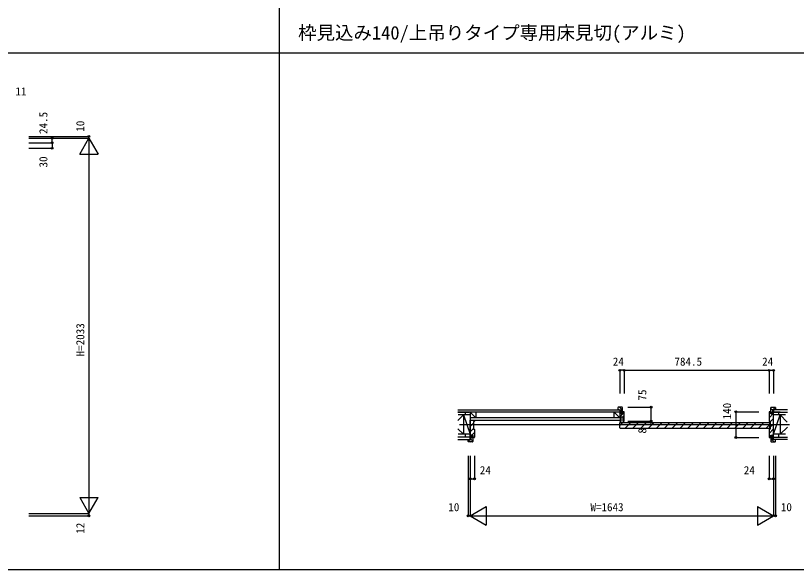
# Model space of a CAD drawing. Units: millimetres, scale not verified. Extents: x -14340 to 14341, y -9999 to 10001.
# Drawn here: x -10070 to -5843, y -9999 to -7000 of the extents above; entities that cross this region are included whole.
import ezdxf
from ezdxf.enums import TextEntityAlignment as Align

# ---------------------------------------------------------------- set-up
doc = ezdxf.new("R2010")
doc.units = ezdxf.units.MM
doc.header["$LTSCALE"] = 50
for name, color, linetype in [('0-0_0', 7, 'Continuous'), ('0-2_YKK_B1', 4, 'Continuous'), ('0-4_YKK_F1', 7, 'Continuous'), ('0-6_YKK_N1', 2, 'Continuous'), ('0-7_YKK_Z1', 7, 'Continuous')]:
    doc.layers.add(name, color=color, linetype=linetype)
doc.styles.add('ＭＳ ゴシック', font='')
doc.styles.get('ＭＳ ゴシック').set_extended_font_data('MS Gothic')

msp = doc.modelspace()

# ---------------------------------------------------------------- linework, layer by layer
at = {"layer": '0-2_YKK_B1'}
for p, q in [((-6808.68, -9129.19), (-6802.58, -9135.3)), ((-6786.68, -9121.3), (-6806.68, -9121.3)), ((-6799.61, -9121.3), (-6784.68, -9136.22)), ((-6784.68, -9156.3), (-6784.68, -9123.3)), ((-5980.18, -9156.3), (-5980.18, -9123.3)), ((-5980.18, -9128.12), (-5972.68, -9135.62)), ((-5978.18, -9121.3), (-5958.18, -9121.3)), ((-5970.03, -9121.3), (-5956.18, -9135.15)), ((-6808.68, -9134.85), (-6808.23, -9135.3)), ((-6798.68, -9173.64), (-6774.68, -9149.64)), ((-6798.68, -9156.67), (-6792.38, -9150.37)), ((-6792.18, -9145.69), (-6784.68, -9153.19)), ((-6781.93, -9173.86), (-6774.68, -9166.61)), ((-6774.68, -9196.3), (-6774.68, -9147.3)), ((-5990.18, -9149.46), (-5986.02, -9145.3)), ((-5990.18, -9147.3), (-5990.18, -9197.3)), ((-5990.18, -9177.75), (-5966.18, -9153.75)), ((-5980.18, -9145.09), (-5972.68, -9152.59)), ((-7609.18, -9197.82), (-7602.67, -9191.3)), ((-7609.18, -9226.1), (-7591.18, -9208.1)), ((-7591.18, -9200.3), (-7591.18, -9238.3)), ((-7586.18, -9198.3), (-7589.18, -9198.3)), ((-6799.68, -9221.85), (-6782.13, -9204.3)), ((-6799.68, -9207.6), (-6799.68, -9231)), ((-6796.38, -9204.3), (-5988.98, -9204.3)), ((-6795.68, -9187.61), (-6791.43, -9183.36)), ((-6781.93, -9190.83), (-6774.68, -9183.58)), ((-6769.71, -9234.3), (-6739.71, -9204.3)), ((-6727.28, -9234.3), (-6697.28, -9204.3)), ((-6684.85, -9234.3), (-6654.85, -9204.3)), ((-6642.43, -9234.3), (-6612.43, -9204.3)), ((-6600, -9234.3), (-6570, -9204.3)), ((-6557.57, -9234.3), (-6527.57, -9204.3)), ((-6515.15, -9234.3), (-6485.15, -9204.3)), ((-6472.72, -9234.3), (-6442.72, -9204.3)), ((-6430.29, -9234.3), (-6400.29, -9204.3)), ((-6387.87, -9234.3), (-6357.87, -9204.3)), ((-6345.44, -9234.3), (-6315.44, -9204.3)), ((-6303.02, -9234.3), (-6273.02, -9204.3)), ((-6260.59, -9234.3), (-6230.59, -9204.3)), ((-6218.16, -9234.3), (-6188.16, -9204.3)), ((-6175.74, -9234.3), (-6145.74, -9204.3)), ((-6133.31, -9234.3), (-6103.31, -9204.3)), ((-6090.88, -9234.3), (-6060.88, -9204.3)), ((-6048.46, -9234.3), (-6018.46, -9204.3)), ((-6006.03, -9234.3), (-5985.68, -9213.95)), ((-5989.18, -9198.3), (-5986.18, -9198.3)), ((-5985.68, -9231), (-5985.68, -9207.6)), ((-5984.2, -9200.05), (-5966.18, -9182.03)), ((-5984.18, -9200.3), (-5984.18, -9238.3)), ((-5984.18, -9228.32), (-5966.18, -9210.32)), ((-7609.18, -9254.39), (-7591.18, -9236.39)), ((-7589.18, -9240.3), (-7586.18, -9240.3)), ((-7585.18, -9241.3), (-7585.18, -9283.3)), ((-6796.38, -9234.3), (-5988.98, -9234.3)), ((-5990.18, -9262.6), (-5966.18, -9238.6)), ((-5990.18, -9241.3), (-5990.18, -9283.3)), ((-5986.18, -9240.3), (-5989.18, -9240.3)), ((-7619.18, -9297.35), (-7607.23, -9309.3)), ((-7609.18, -9282.67), (-7602.88, -9276.37)), ((-7604.26, -9295.3), (-7595.18, -9304.38)), ((-7602.68, -9279.91), (-7595.18, -9287.41)), ((-7599.81, -9273.3), (-7585.18, -9258.67)), ((-7595.18, -9274.3), (-7595.18, -9307.3)), ((-5984.6, -9285.3), (-5980.18, -9280.89)), ((-5980.18, -9274.3), (-5980.18, -9307.3)), ((-5980.18, -9275.19), (-5972.68, -9282.69)), ((-5980.18, -9292.17), (-5963.05, -9309.3)), ((-5972.6, -9273.3), (-5966.18, -9266.89)), ((-5960.08, -9295.3), (-5956.18, -9299.19)), ((-7597.18, -9309.3), (-7617.18, -9309.3)), ((-5978.18, -9309.3), (-5958.18, -9309.3))]:
    msp.add_line(p, q, dxfattribs=at)
for points in [[(-6808.68, -9123.3), (-6808.68, -9135.3), (-6792.18, -9135.3), (-6792.18, -9156.3), (-6784.68, -9156.3)], [(-5956.18, -9123.3), (-5956.18, -9135.3), (-5972.68, -9135.3), (-5972.68, -9156.3), (-5980.18, -9156.3)], [(-6776.68, -9145.3), (-6784.68, -9145.3), (-6784.68, -9152.3), (-6784.68, -9157.3), (-6792.38, -9157.3), (-6792.38, -9148.8), (-6793.38, -9147.8), (-6798.68, -9147.8), (-6798.68, -9178.3), (-6795.68, -9178.3), (-6795.68, -9191.3)], [(-5966.18, -9282.8), (-5966.18, -9147.8), (-5971.48, -9147.8), (-5972.48, -9148.8), (-5972.48, -9157.3), (-5980.18, -9157.3), (-5980.18, -9152.3), (-5980.18, -9145.3), (-5988.18, -9145.3)], [(-7609.18, -9282.8), (-7609.18, -9191.3), (-7592.18, -9191.3), (-7585.18, -9191.3), (-7585.18, -9197.3)], [(-6798.68, -9191.3), (-6798.68, -9196.3), (-6791.43, -9196.3), (-6791.43, -9191.55), (-6791.43, -9172.8), (-6781.93, -9172.8), (-6781.93, -9191.55), (-6781.93, -9196.3), (-6774.68, -9196.3)], [(-7619.18, -9307.3), (-7619.18, -9295.3), (-7602.68, -9295.3), (-7602.68, -9274.3), (-7595.18, -9274.3)], [(-7587.18, -9285.3), (-7595.18, -9285.3), (-7595.18, -9278.3), (-7595.18, -9273.3), (-7602.88, -9273.3), (-7602.88, -9281.8), (-7603.88, -9282.8), (-7609.18, -9282.8)], [(-5988.18, -9285.3), (-5980.18, -9285.3), (-5980.18, -9278.3), (-5980.18, -9273.3), (-5972.48, -9273.3), (-5972.48, -9281.8), (-5971.48, -9282.8), (-5966.18, -9282.8)], [(-5956.18, -9307.3), (-5956.18, -9295.3), (-5972.68, -9295.3), (-5972.68, -9274.3), (-5980.18, -9274.3)]]:
    msp.add_lwpolyline(points, dxfattribs=at)
for centre, radius, start, end in [((-6806.68, -9123.3), 2, 90.00001, 179.99999), ((-6786.68, -9123.3), 2, 0.00001, 89.99999), ((-5978.18, -9123.3), 2, 90.00001, 179.99999), ((-5958.18, -9123.3), 2, 0.00001, 89.99999), ((-6776.68, -9147.3), 2, 0.00001, 89.99999), ((-5988.18, -9147.3), 2, 90.00001, 179.99999), ((-7589.18, -9200.3), 2, 90.00001, 179.99999), ((-7586.18, -9197.3), 1, 270.00001, 359.99999), ((-6796.38, -9207.6), 3.3, 90, 180), ((-5989.18, -9197.3), 1, 180.00001, 269.99999), ((-5988.98, -9207.6), 3.3, 0, 90), ((-5986.18, -9200.3), 2, 0.00001, 89.99999), ((-7589.18, -9238.3), 2, 180.00001, 269.99999), ((-7586.18, -9241.3), 1, 0.00001, 89.99999), ((-6796.38, -9231), 3.3, 180, 270), ((-5989.18, -9241.3), 1, 90.00001, 179.99999), ((-5988.98, -9231), 3.3, 270, 0), ((-5986.18, -9238.3), 2, 270.00001, 359.99999), ((-7587.18, -9283.3), 2, 270.00001, 359.99999), ((-5988.18, -9283.3), 2, 180.00001, 269.99999), ((-7617.18, -9307.3), 2, 180.00001, 269.99999), ((-7597.18, -9307.3), 2, 270.00001, 359.99999), ((-5978.18, -9307.3), 2, 180.00001, 269.99999), ((-5958.18, -9307.3), 2, 270.00001, 359.99999)]:
    msp.add_arc(centre, radius, start, end, dxfattribs=at)
at = {"layer": '0-4_YKK_F1'}
for p, q in [((-8640.5, -9999.3), (-8640.5, 9500.7)), ((-14340.5, -7201.8), (14159.5, -7201.8)), ((-14340.5, -9999.3), (14340.52, -9999.3))]:
    msp.add_line(p, q, dxfattribs=at)
at = {"layer": '0-6_YKK_N1'}
for p, q in [((-9997.5, -7654.3), (-9672.5, -7654.3)), ((-9997.5, -7664.3), (-9672.5, -7664.3)), ((-9872.5, -7688.8), (-9872.5, -7718.8)), ((-9722.5, -7750.9), (-9672.5, -7664.3)), ((-9672.5, -7654.3), (-9672.5, -9697.3)), ((-9672.5, -7664.3), (-9622.5, -7750.9)), ((-9997.5, -7718.8), (-9872.5, -7718.8)), ((-9722.5, -7750.9), (-9622.5, -7750.9)), ((-6774.68, -8921.3), (-6774.68, -9046.3)), ((-6774.68, -8921.3), (-5990.18, -8921.3)), ((-5990.18, -8921.3), (-5966.18, -8921.3)), ((-5990.18, -8921.3), (-5990.18, -9046.3)), ((-5966.18, -8921.3), (-5966.18, -9046.3)), ((-6754.68, -9121.3), (-6629.68, -9121.3)), ((-6629.68, -9196.3), (-6629.68, -9121.3)), ((-6171.18, -9145.3), (-6046.18, -9145.3)), ((-6171.18, -9145.3), (-6171.18, -9285.3)), ((-6754.68, -9196.3), (-6629.68, -9196.3)), ((-6754.68, -9204.3), (-6629.68, -9204.3)), ((-6629.68, -9196.3), (-6629.68, -9204.3)), ((-6171.18, -9285.3), (-6046.18, -9285.3)), ((-7609.18, -9384.3), (-7609.18, -9709.3)), ((-7585.18, -9384.3), (-7585.18, -9509.3)), ((-5966.18, -9384.3), (-5966.18, -9709.3)), ((-7609.18, -9509.3), (-7585.18, -9509.3)), ((-9722.5, -9610.7), (-9622.5, -9610.7)), ((-9722.5, -9610.7), (-9672.5, -9697.3)), ((-9672.5, -9697.3), (-9622.5, -9610.7)), ((-7609.18, -9709.3), (-7522.58, -9659.3)), ((-7522.58, -9659.3), (-7522.58, -9759.3)), ((-6052.79, -9659.3), (-6052.79, -9759.3)), ((-6052.79, -9659.3), (-5966.18, -9709.3)), ((-9997.5, -9697.3), (-9672.5, -9697.3)), ((-9997.5, -9709.3), (-9672.5, -9709.3)), ((-9672.5, -9697.3), (-9672.5, -9709.3)), ((-7609.18, -9709.3), (-7522.58, -9759.3)), ((-7609.18, -9709.3), (-5966.18, -9709.3)), ((-6052.79, -9759.3), (-5966.18, -9709.3))]:
    msp.add_line(p, q, dxfattribs=at)
for points in [[(-9997.5, -7688.8), (-9872.5, -7688.8), (-9872.5, -7664.3)], [(-6774.68, -8921.3), (-6798.68, -8921.3), (-6798.68, -9046.3)], [(-7619.18, -9384.3), (-7619.18, -9709.3), (-7609.18, -9709.3)], [(-5990.18, -9384.3), (-5990.18, -9509.3), (-5966.18, -9509.3)], [(-5956.18, -9384.3), (-5956.18, -9709.3), (-5966.18, -9709.3)]]:
    msp.add_lwpolyline(points, dxfattribs=at)
for centre in [(-9672.5, -7654.3), (-9872.5, -7664.3), (-9872.5, -7688.8), (-9872.5, -7718.8), (-6798.68, -8921.3), (-6774.68, -8921.3), (-5990.18, -8921.3), (-5966.18, -8921.3), (-6629.68, -9121.3), (-6171.18, -9145.3), (-6629.68, -9196.3), (-6629.68, -9204.3), (-6171.18, -9285.3), (-7609.18, -9509.3), (-7585.18, -9509.3), (-5990.18, -9509.3), (-5966.18, -9509.3), (-9672.5, -9709.3), (-7619.18, -9709.3), (-5956.18, -9709.3)]:
    msp.add_circle(centre, 5, dxfattribs=at)
at = {"layer": '0-7_YKK_Z1'}
for p, q in [((-7675.18, -9192.8), (-7645.18, -9162.8)), ((-7609.18, -9162.8), (-7674.12, -9162.8)), ((-7645.18, -9162.8), (-7645.18, -9267.8)), ((-7645.18, -9162.8), (-7609.18, -9267.8)), ((-7635.18, -9147.8), (-7635.18, -9162.8)), ((-7578.18, -9178.8), (-7609.18, -9147.8)), ((-7609.18, -9147.8), (-7609.18, -9282.8)), ((-7578.18, -9147.8), (-7578.18, -9178.8)), ((-5966.18, -9147.8), (-5890.18, -9147.8)), ((-5901.72, -9162.8), (-5966.18, -9162.8)), ((-5966.18, -9267.8), (-5930.18, -9162.8)), ((-5901.72, -9162.8), (-5966.18, -9162.8)), ((-5966.18, -9267.8), (-5930.18, -9162.8)), ((-5931.18, -9147.8), (-5961.18, -9147.8)), ((-5940.18, -9147.8), (-5940.18, -9162.8)), ((-5930.18, -9162.8), (-5930.18, -9267.8)), ((-5891.76, -9201.23), (-5930.18, -9162.8)), ((-6795.68, -9178.8), (-7609.18, -9178.8)), ((-6795.68, -9191.3), (-6798.68, -9191.3)), ((-7675.18, -9237.8), (-7645.18, -9267.8)), ((-7667.07, -9215.3), (-5879.3, -9215.3)), ((-5891.42, -9229.04), (-5930.18, -9267.8)), ((-7609.18, -9282.8), (-7675.18, -9282.8)), ((-7614.18, -9282.8), (-7675.18, -9282.8)), ((-7609.18, -9267.8), (-7674.12, -9267.8)), ((-7635.18, -9267.8), (-7635.18, -9282.8)), ((-5901.72, -9267.8), (-5966.18, -9267.8)), ((-5901.72, -9267.8), (-5966.18, -9267.8)), ((-5966.18, -9282.8), (-5890.18, -9282.8)), ((-5961.18, -9282.8), (-5931.18, -9282.8)), ((-5940.18, -9267.8), (-5940.18, -9282.8))]:
    msp.add_line(p, q, dxfattribs=at)
for points in [[(-7675.18, -9135.3), (-6798.68, -9135.3), (-6798.68, -9147.8), (-7675.18, -9147.8), (-7614.18, -9147.8)], [(-6829.68, -9178.3), (-6829.68, -9147.8), (-6798.68, -9178.8)], [(-5890.18, -9135.3), (-5966.18, -9135.3), (-5966.18, -9147.8)], [(-7609.18, -9191.3), (-6795.68, -9191.3), (-6795.68, -9178.8)], [(-7675.18, -9295.3), (-7609.18, -9295.3), (-7609.18, -9282.8)], [(-5890.18, -9295.3), (-5966.18, -9295.3), (-5966.18, -9282.8)]]:
    msp.add_lwpolyline(points, dxfattribs=at)

# ---------------------------------------------------------------- texts
at = {"layer": '0-0_0', "style": 'ＭＳ ゴシック'}
msp.add_text('枠見込み140/上吊りタイプ専用床見切(アルミ)', height=73.31, dxfattribs=at).set_placement((-8540.5, -7151.8), align=Align.BOTTOM_LEFT)
at = {"layer": '0-6_YKK_N1', "style": 'ＭＳ ゴシック'}
for s, p in [('11', (-10070.72, -7445.82)), ('24', (-6836.68, -8909.3)), ('784.5', (-6502.93, -8909.3)), ('24', (-6028.18, -8909.3)), ('24', (-7556.56, -9497.3)), ('24', (-6127.47, -9497.3)), ('10', (-7727.21, -9697.3)), ('W=1643', (-6957.68, -9697.3)), ('10', (-5926.87, -9697.3))]:
    msp.add_text(s, height=43.99, dxfattribs=at).set_placement(p, align=Align.BOTTOM_LEFT)
for s, p in [('24.5', (-9884.5, -7641.58)), ('10', (-9684.5, -7629.11)), ('30', (-9884.5, -7822.77)), ('H=2033', (-9684.5, -8845.8)), ('75', (-6641.68, -9084.98)), ('140', (-6183.18, -9187.18)), ('8', (-6641.68, -9263.78)), ('12', (-9684.32, -9806.6))]:
    msp.add_text(s, height=43.99, rotation=90, dxfattribs=at).set_placement(p, align=Align.BOTTOM_LEFT)

doc.saveas('drawing.dxf')
